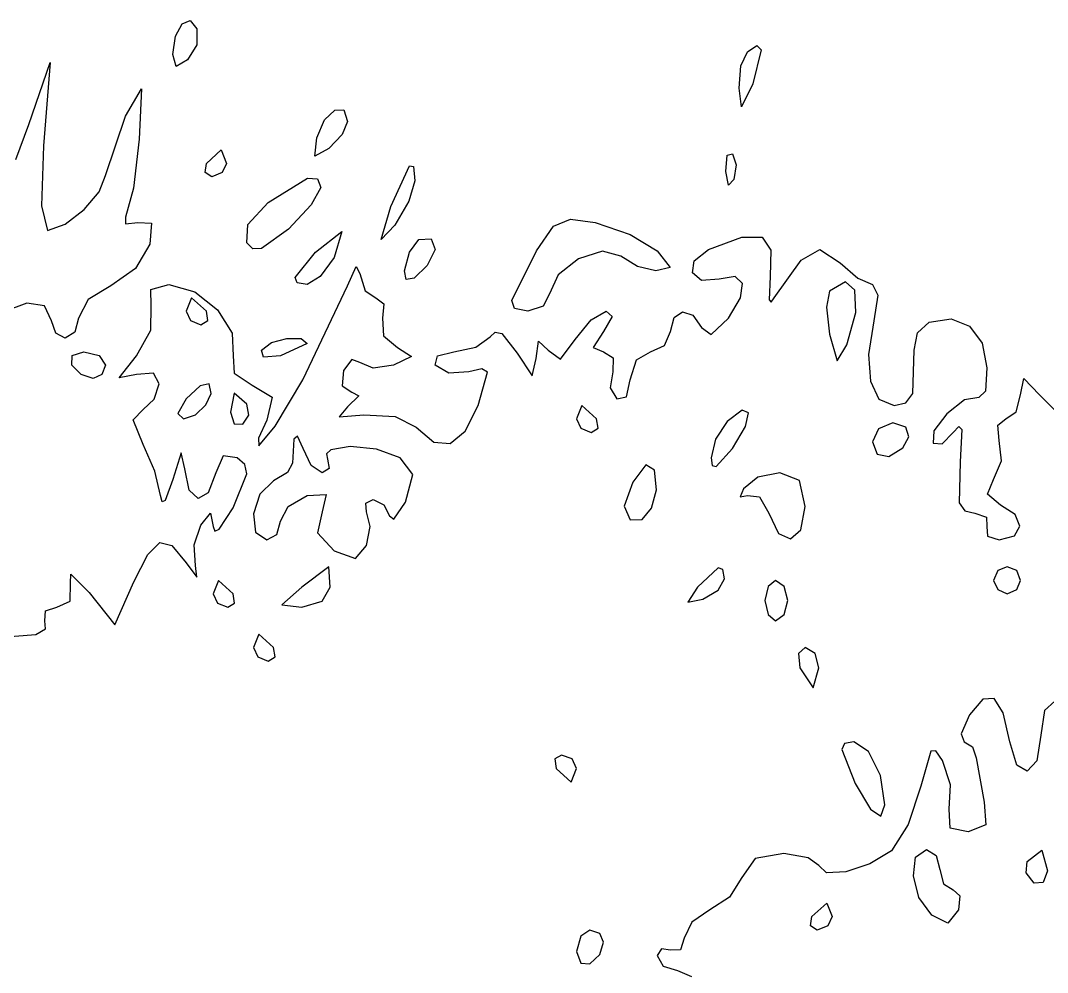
# Model space of a CAD drawing. Extents: x 0 to 282, y 0 to 282.
# Drawn here: x 181.57 to 208.49, y 39.81 to 64.78 of the extents above; entities that cross this region are included whole.
import ezdxf

# ---------------------------------------------------------------- set-up
doc = ezdxf.new("R2010")
doc.units = 0

msp = doc.modelspace()

# ---------------------------------------------------------------- linework, layer by layer
at = {"layer": 'Layer 1'}
for p, q in [((185.635367, 64.36457), (185.812307, 64.68593)), ((185.812307, 64.68593), (186.02232, 64.775778)), ((186.02232, 64.775778), (186.195953, 64.558046)), ((185.560953, 63.887768), (185.635367, 64.36457)), ((186.195953, 64.558046), (186.191543, 64.139122)), ((186.191543, 64.139122), (185.949008, 63.746657)), ((200.624558, 63.958324), (200.87481, 64.123689)), ((200.87481, 64.123689), (200.986155, 64.011241)), ((185.649148, 63.565858), (185.560953, 63.887768)), ((200.452579, 63.587907), (200.624558, 63.958324)), ((200.986155, 64.011241), (200.765669, 63.111657)), ((181.786329, 62.053267), (182.350774, 63.676047)), ((182.350774, 63.676047), (182.174385, 61.488827)), ((185.949009, 63.746657), (185.649148, 63.565858)), ((185.949008, 63.746657), (185.949009, 63.746657)), ((200.412891, 63.005823), (200.452579, 63.587907)), ((200.470218, 62.516343), (200.412891, 63.005823)), ((200.765669, 63.111656), (200.470218, 62.516343)), ((200.765669, 63.111657), (200.765669, 63.111656)), ((184.326335, 62.264937), (184.740849, 62.983719)), ((184.740849, 62.983719), (184.679113, 61.665214)), ((183.797168, 60.712717), (184.326335, 62.264937)), ((189.536874, 62.168526), (189.80752, 62.428147)), ((189.80752, 62.428147), (190.045094, 62.429801)), ((190.045094, 62.429801), (190.147069, 62.123878)), ((181.447335, 61.130533), (181.786329, 62.053267)), ((189.33568, 61.700544), (189.536874, 62.168526)), ((190.147069, 62.123878), (190.005958, 61.784329)), ((190.147069, 62.123878), (190.147069, 62.123878)), ((184.679113, 61.665214), (184.529182, 60.377573)), ((189.282763, 61.215475), (189.33568, 61.700544)), ((190.005958, 61.784329), (189.65318, 61.418322)), ((182.174385, 61.488827), (182.121468, 59.914557)), ((186.442902, 61.030265), (186.830958, 61.383043)), ((186.830958, 61.383043), (186.972069, 61.030265)), ((189.65318, 61.418322), (189.282763, 61.215475)), ((200.060102, 60.818598), (200.09538, 61.246342)), ((200.09538, 61.246342), (200.236491, 61.277209)), ((200.236491, 61.277209), (200.333505, 60.994987)), ((186.407624, 60.78773), (186.442902, 61.030265)), ((186.972069, 61.030265), (186.857416, 60.78773)), ((186.972069, 61.030265), (186.972069, 61.030265)), ((191.275929, 59.901372), (191.765408, 60.964117)), ((191.765408, 60.964117), (191.876202, 60.948131)), ((191.876202, 60.948131), (191.910929, 60.57165)), ((200.333505, 60.994987), (200.271769, 60.606931)), ((183.634559, 60.28332), (183.797168, 60.712717)), ((186.584013, 60.677487), (186.407624, 60.78773)), ((186.857416, 60.78773), (186.584013, 60.677487)), ((188.065597, 60.007205), (189.097471, 60.637796)), ((189.097471, 60.637796), (189.355438, 60.627323)), ((189.355438, 60.627323), (189.441427, 60.395261)), ((191.910929, 60.571653), (191.752179, 60.042486)), ((191.910929, 60.57165), (191.910929, 60.571653)), ((200.126248, 60.46141), (200.060102, 60.818598)), ((200.271769, 60.606931), (200.126248, 60.46141)), ((200.271769, 60.606931), (200.271769, 60.606931)), ((184.529182, 60.377573), (184.326335, 59.619104)), ((189.441429, 60.395263), (189.190075, 59.941062)), ((189.441427, 60.395261), (189.441429, 60.395263)), ((183.237131, 59.817543), (183.634559, 60.28332)), ((191.752179, 60.042486), (191.381762, 59.407483)), ((182.121468, 59.914557), (182.280218, 59.266327)), ((182.740484, 59.437755), (183.237131, 59.817543)), ((187.53202, 59.425125), (188.065597, 60.007205)), ((189.190075, 59.941062), (188.594762, 59.301653)), ((191.024575, 59.032657), (191.275929, 59.901372)), ((184.326335, 59.619104), (184.326335, 59.442715)), ((195.544639, 59.381025), (195.988918, 59.565131)), ((195.988918, 59.565131), (196.638249, 59.478037)), ((182.280218, 59.266327), (182.740484, 59.437755)), ((184.326335, 59.442715), (184.643835, 59.477993)), ((184.643835, 59.477993), (185.001023, 59.460354)), ((185.001023, 59.460354), (184.961335, 58.913548)), ((187.501152, 58.948875), (187.53202, 59.425125)), ((188.594762, 59.301653), (187.889206, 58.794535)), ((189.30039, 58.701927), (189.997127, 59.239913)), ((189.997127, 59.239913), (189.794279, 58.560816)), ((191.381762, 59.407483), (191.024575, 59.032657)), ((195.10036, 58.733898), (195.544639, 59.381025)), ((196.638249, 59.478037), (197.555473, 59.160537)), ((191.769838, 58.701927), (192.012373, 59.037065)), ((192.012373, 59.037065), (192.334283, 59.054705)), ((192.334283, 59.054705), (192.440116, 58.768072)), ((197.555473, 59.160537), (198.261029, 58.737203)), ((199.601597, 58.77244), (200.475273, 59.093798)), ((200.475273, 59.093798), (201.008299, 59.09435)), ((201.008299, 59.09435), (201.243669, 58.757557)), ((184.961335, 58.913548), (184.582098, 58.274138)), ((187.662106, 58.790677), (187.501152, 58.948875)), ((187.889206, 58.794535), (187.662106, 58.790677)), ((188.771223, 58.040468), (189.30039, 58.701927)), ((191.633136, 58.215203), (191.769838, 58.701927)), ((192.440116, 58.768072), (192.22845, 58.349149)), ((194.451029, 57.431927), (195.10036, 58.733898)), ((196.822908, 58.729488), (196.201689, 58.525538)), ((197.308528, 58.596094), (196.822908, 58.729488)), ((198.261029, 58.737205), (198.600578, 58.300642)), ((198.261029, 58.737203), (198.261029, 58.737205)), ((199.228973, 58.477539), (199.601597, 58.77244)), ((201.243669, 58.757557), (201.224377, 58.066884)), ((202.035766, 58.490217), (202.520836, 58.77244)), ((202.520836, 58.77244), (203.058826, 58.419661)), ((189.794279, 58.560816), (189.428272, 58.062517)), ((189.794279, 58.560816), (189.794279, 58.560816)), ((196.201689, 58.525538), (195.66646, 58.109922)), ((197.740682, 58.32269), (197.308528, 58.596094)), ((199.187081, 58.159488), (199.228973, 58.477539)), ((201.33021, 57.502439), (202.035766, 58.490217)), ((203.058826, 58.419661), (203.521847, 58.018376)), ((184.582098, 58.274138), (183.938275, 57.819938)), ((190.147149, 57.819935), (190.372045, 58.322644)), ((190.372045, 58.322644), (190.464649, 58.137435)), ((191.681643, 57.983142), (191.633136, 58.215203)), ((192.228449, 58.349149), (191.8889, 58.022278)), ((192.22845, 58.349149), (192.228449, 58.349149)), ((198.225751, 58.208038), (197.740682, 58.32269)), ((198.600578, 58.300642), (198.225751, 58.208038)), ((199.423002, 57.953885), (199.187081, 58.159488)), ((188.82414, 57.898254), (188.771223, 58.040468)), ((189.088723, 57.85526), (188.82414, 57.898254)), ((189.428272, 58.062517), (189.088723, 57.85526)), ((190.464649, 58.137435), (190.61017, 57.687644)), ((191.8889, 58.022278), (191.681643, 57.983142)), ((195.66646, 58.109922), (195.438808, 57.608316)), ((199.883819, 57.996328), (199.423002, 57.953885)), ((200.304396, 58.064677), (199.883819, 57.996328)), ((200.496771, 57.881673), (200.304396, 58.064677)), ((200.444406, 57.500231), (200.496771, 57.881673)), ((201.224377, 58.066884), (201.197918, 57.453932)), ((203.200885, 57.92008), (202.777, 57.679198)), ((203.442868, 57.701248), (203.200885, 57.92008)), ((203.521847, 58.018376), (203.905493, 57.855216)), ((183.938275, 57.819938), (183.342962, 57.462751)), ((184.987781, 57.718507), (185.455211, 57.855208)), ((184.9966, 57.290763), (184.987781, 57.718507)), ((185.455211, 57.855208), (186.141475, 57.662283)), ((186.141475, 57.662283), (186.738441, 57.18493)), ((188.969756, 55.350488), (190.147149, 57.819935)), ((190.61017, 57.687644), (190.887983, 57.502435)), ((195.438808, 57.608316), (195.275648, 57.286406)), ((202.777, 57.6792), (202.697625, 57.260276)), ((202.777, 57.679198), (202.777, 57.6792)), ((203.46657, 57.118613), (203.442868, 57.701248)), ((203.905493, 57.855216), (204.042194, 57.577404)), ((181.737822, 57.361327), (181.150777, 57.14084)), ((182.19919, 57.290771), (181.737822, 57.361327)), ((183.342962, 57.462751), (183.091608, 56.973271)), ((186.055111, 57.502778), (185.914, 57.15)), ((186.443167, 57.15), (186.055111, 57.502778)), ((190.887983, 57.502435), (191.09524, 57.343685)), ((191.09524, 57.343685), (191.064372, 56.973268)), ((194.517176, 57.22467), (194.451029, 57.431927)), ((200.130764, 56.973268), (200.444406, 57.500231)), ((201.197918, 57.453932), (201.24422, 57.387235)), ((201.24422, 57.387235), (201.33021, 57.502439)), ((204.042194, 57.577404), (203.940771, 56.902715)), ((182.386052, 56.902715), (182.19919, 57.290771)), ((184.987781, 56.651352), (184.9966, 57.290763)), ((185.914, 57.15), (186.028653, 56.907465)), ((185.914, 57.15), (185.914, 57.15)), ((186.478445, 56.907465), (186.443167, 57.15)), ((186.738441, 57.18493), (187.117125, 56.575286)), ((194.874363, 57.149705), (194.517176, 57.22467)), ((195.275648, 57.286406), (194.874363, 57.149705)), ((196.52802, 56.924761), (196.920484, 57.149657)), ((196.920484, 57.149657), (197.083644, 57.017365)), ((198.705872, 56.989253), (198.926909, 57.136428)), ((198.926909, 57.136428), (199.194249, 57.052092)), ((202.697625, 57.260276), (202.777, 56.55031)), ((203.235611, 56.268088), (203.46657, 57.118613)), ((182.496295, 56.580806), (182.386052, 56.902715)), ((183.091608, 56.973271), (182.994594, 56.602854)), ((186.028653, 56.907465), (186.302056, 56.797222)), ((186.302056, 56.797222), (186.478445, 56.907465)), ((191.064372, 56.973268), (191.086421, 56.505838)), ((196.109095, 56.408823), (196.52802, 56.924761)), ((197.083644, 57.017365), (196.849929, 56.62049)), ((198.613819, 56.62049), (198.705872, 56.989253)), ((199.194249, 57.052092), (199.425208, 56.726323)), ((199.672152, 56.545524), (200.130764, 56.973268)), ((203.940771, 56.902715), (203.800211, 56.019669)), ((205.087299, 56.589626), (205.387161, 56.867439)), ((205.387161, 56.867439), (205.966489, 56.952878)), ((205.966489, 56.952878), (206.449906, 56.757196)), ((182.73883, 56.444104), (182.496295, 56.580806)), ((182.994594, 56.602854), (182.73883, 56.444104)), ((184.608544, 55.985483), (184.987781, 56.651352)), ((187.117125, 56.575286), (187.148541, 55.985488)), ((193.886594, 56.479379), (194.016681, 56.60671)), ((194.016681, 56.60671), (194.186456, 56.571983)), ((194.186456, 56.571983), (194.59215, 56.056045)), ((196.849929, 56.62049), (196.585345, 56.197156)), ((198.455069, 56.250073), (198.613819, 56.62049)), ((199.425208, 56.726323), (199.672152, 56.545524)), ((202.777, 56.55031), (202.979847, 55.853574)), ((204.999105, 56.126605), (205.087299, 56.589626)), ((206.449906, 56.757196), (206.781189, 56.316773)), ((187.889184, 56.126648), (188.151012, 56.327842)), ((188.151012, 56.327842), (188.555055, 56.439738)), ((189.088629, 56.303037), (188.383073, 55.985537)), ((188.555055, 56.439738), (188.926025, 56.439187)), ((188.926025, 56.439187), (189.088634, 56.303037)), ((189.088634, 56.303037), (189.088629, 56.303037)), ((191.086421, 56.505838), (191.452428, 56.197156)), ((193.502948, 56.205976), (193.886594, 56.479379)), ((195.086039, 55.914934), (195.152185, 56.364726)), ((195.152185, 56.364726), (195.403539, 56.126601)), ((195.729859, 55.897295), (196.109095, 56.408823)), ((202.979847, 55.853574), (203.235611, 56.268088)), ((206.781189, 56.316773), (206.904111, 55.667989)), ((182.915014, 55.738592), (182.928243, 55.994356)), ((182.928243, 55.994356), (183.232514, 56.09137)), ((183.232514, 56.09137), (183.633799, 55.994356)), ((183.633799, 55.994356), (183.796959, 55.738592)), ((187.937691, 55.950259), (187.889184, 56.126648)), ((191.452428, 56.197156), (191.822845, 55.967851)), ((192.501941, 55.98108), (192.934093, 56.091323)), ((192.934093, 56.091323), (193.502948, 56.205976)), ((194.59215, 56.056045), (194.984616, 55.456322)), ((195.403539, 56.126601), (195.729859, 55.897295)), ((196.585345, 56.197156), (196.849929, 56.091323)), ((196.849929, 56.091323), (197.105693, 55.932573)), ((197.714235, 55.879656), (198.084652, 56.091323)), ((198.084652, 56.091323), (198.455069, 56.250073)), ((203.800211, 56.019669), (203.848167, 55.315215)), ((204.959417, 54.993306), (204.999105, 56.126605)), ((183.157549, 55.496057), (182.915014, 55.738592)), ((183.796959, 55.738592), (183.704355, 55.496057)), ((183.796959, 55.738592), (183.796959, 55.738592)), ((184.158752, 55.40781), (184.608544, 55.985483)), ((187.148541, 55.985488), (187.17059, 55.531287)), ((188.383073, 55.985537), (187.937691, 55.950259)), ((190.252984, 55.888476), (190.041316, 55.597434)), ((190.46465, 55.809101), (190.252984, 55.888476)), ((190.813019, 55.654761), (190.46465, 55.809101)), ((191.346595, 55.738545), (190.813019, 55.654761)), ((191.822845, 55.967851), (191.346595, 55.738545)), ((192.440204, 55.738545), (192.501941, 55.98108)), ((192.801802, 55.531288), (192.440204, 55.738545)), ((194.984616, 55.456322), (195.086039, 55.914934)), ((197.105693, 55.932573), (197.096874, 55.562156)), ((197.555485, 55.350489), (197.714235, 55.879656)), ((183.479459, 55.385814), (183.157549, 55.496057)), ((183.704355, 55.496057), (183.479459, 55.385814)), ((184.608544, 55.491594), (184.158752, 55.40781)), ((185.053927, 55.526872), (184.608544, 55.491594)), ((185.208267, 55.244649), (185.053927, 55.526872)), ((187.17059, 55.531287), (187.64243, 55.209376)), ((190.041316, 55.597434), (190.001629, 55.196149)), ((193.322149, 55.562156), (192.801802, 55.531288)), ((193.668313, 55.637671), (193.322149, 55.562156)), ((193.569094, 54.680211), (193.816039, 55.557745)), ((193.816039, 55.557745), (193.668313, 55.637671)), ((197.096874, 55.562156), (197.030728, 55.143232)), ((206.904111, 55.667989), (206.864423, 55.055038)), ((185.075976, 54.843365), (185.208267, 55.244649)), ((186.280007, 55.196549), (185.913999, 54.857)), ((186.513722, 55.245056), (186.280007, 55.196549)), ((186.572703, 54.99756), (186.513722, 55.245056)), ((187.64243, 55.209376), (188.167188, 54.896286)), ((188.247114, 54.138916), (188.969756, 55.350488)), ((190.001629, 55.196149), (190.252983, 55.032989)), ((197.458471, 54.905107), (197.555485, 55.350489)), ((203.848167, 55.315215), (204.074716, 54.848887)), ((207.78605, 54.962427), (207.874245, 55.385761)), ((207.874245, 55.385761), (208.279939, 54.962427)), ((186.429938, 54.69384), (186.572703, 54.99756)), ((187.170603, 55.006909), (187.077999, 54.5042)), ((187.501333, 54.715867), (187.170603, 55.006909)), ((190.438192, 54.931565), (190.14715, 54.644933)), ((190.252983, 55.032989), (190.438192, 54.931565)), ((197.030728, 55.143232), (197.202707, 54.8566)), ((204.775862, 54.752425), (204.959417, 54.993306)), ((206.864423, 55.055038), (206.692444, 54.891877)), ((207.671398, 54.512636), (207.78605, 54.962427)), ((208.279939, 54.962427), (208.667995, 54.578781)), ((184.784933, 54.574371), (185.075976, 54.843365)), ((185.914, 54.857), (185.693514, 54.473354)), ((185.913999, 54.857), (185.914, 54.857)), ((186.161496, 54.436422), (186.429938, 54.69384)), ((187.55425, 54.424825), (187.501333, 54.715867)), ((188.167188, 54.896286), (188.030486, 54.292153)), ((193.22624, 54.006625), (193.569094, 54.680211)), ((196.286111, 54.680578), (196.145, 54.3278)), ((196.674167, 54.3278), (196.286111, 54.680578)), ((197.202707, 54.8566), (197.458471, 54.905107)), ((204.074716, 54.848887), (204.469938, 54.680215)), ((204.469938, 54.680215), (204.775862, 54.752425)), ((206.316514, 54.828488), (205.854594, 54.464133)), ((206.692444, 54.891877), (206.316514, 54.828488)), ((184.52035, 54.300968), (184.784933, 54.574371)), ((185.693514, 54.473354), (185.843444, 54.327833)), ((185.843444, 54.327833), (186.161496, 54.436422)), ((187.077999, 54.5042), (187.078, 54.5042)), ((187.078, 54.5042), (187.170604, 54.199929)), ((187.3955, 54.1867), (187.55425, 54.424825)), ((190.14715, 54.644933), (189.922254, 54.38035)), ((189.922254, 54.38035), (190.570484, 54.433266)), ((190.570484, 54.433266), (191.390694, 54.393579)), ((191.390694, 54.393579), (191.946314, 54.115766)), ((200.490119, 54.553852), (200.096, 54.2573)), ((200.656035, 54.486604), (200.490119, 54.553852)), ((200.577211, 54.128315), (200.656035, 54.486604)), ((205.854594, 54.464133), (205.511737, 54.013789)), ((207.397994, 54.327427), (207.671398, 54.512636)), ((184.784933, 53.657148), (184.52035, 54.300968)), ((187.170604, 54.199929), (187.3955, 54.1867)), ((188.030486, 54.292153), (187.80559, 53.824723)), ((187.818819, 53.621875), (188.247114, 54.138916)), ((191.946314, 54.115766), (192.408234, 53.717788)), ((196.145, 54.3278), (196.259653, 54.085265)), ((196.145, 54.3278), (196.145, 54.3278)), ((196.709445, 54.085265), (196.674167, 54.3278)), ((200.096, 54.2573), (199.791729, 53.794279)), ((200.096, 54.2573), (200.096, 54.2573)), ((200.237111, 53.551744), (200.577211, 54.128315)), ((204.435167, 54.221989), (204.06475, 54.067649)), ((204.775819, 54.113951), (204.435167, 54.221989)), ((204.858501, 53.860392), (204.775819, 54.113951)), ((206.022161, 53.974649), (206.168784, 54.126234)), ((206.168784, 54.126234), (206.242647, 54.049615)), ((207.190737, 54.164267), (207.397994, 54.327427)), ((207.221605, 53.762982), (207.190737, 54.164267)), ((188.833017, 53.873566), (188.736002, 53.798601)), ((188.982947, 53.551656), (188.833017, 53.873566)), ((192.837081, 53.683613), (193.22624, 54.006625)), ((196.259653, 54.085265), (196.533056, 53.975022)), ((196.533056, 53.975022), (196.709445, 54.085265)), ((204.06475, 54.067649), (203.906, 53.7281)), ((204.703058, 53.567145), (204.858501, 53.860392)), ((205.511737, 54.013789), (205.492994, 53.692427)), ((205.731119, 53.674789), (206.022161, 53.974649)), ((206.242647, 54.049615), (206.19855, 53.198537)), ((185.093614, 52.960409), (184.784933, 53.657148)), ((187.80559, 53.824723), (187.818819, 53.621875)), ((188.736, 53.7986), (188.700722, 53.1636)), ((188.736002, 53.798601), (188.736, 53.7986)), ((190.21326, 53.604574), (189.702284, 53.513072)), ((190.90283, 53.537325), (190.21326, 53.604574)), ((192.408234, 53.717788), (192.837081, 53.683613)), ((199.791729, 53.794279), (199.672666, 53.304799)), ((203.906, 53.7281), (204.025063, 53.401781)), ((203.906, 53.7281), (203.906, 53.7281)), ((205.492994, 53.692427), (205.731119, 53.674789)), ((207.283342, 53.224993), (207.221605, 53.762982)), ((185.78594, 53.436659), (185.561044, 52.739922)), ((185.878544, 53.022144), (185.78594, 53.436659)), ((186.879552, 53.361694), (186.689933, 52.916311)), ((187.254378, 53.304367), (186.879552, 53.361694)), ((187.451162, 53.130182), (187.254378, 53.304367)), ((189.190204, 53.101864), (188.982947, 53.551656)), ((189.702284, 53.513072), (189.591283, 53.409856)), ((189.591283, 53.409856), (189.617947, 53.269434)), ((191.522947, 53.304712), (190.90283, 53.537325)), ((191.858086, 52.868147), (191.522947, 53.304712)), ((199.672666, 53.304799), (199.70629, 53.105259)), ((199.809367, 53.084313), (200.237111, 53.551744)), ((204.025063, 53.401781), (204.329334, 53.340044)), ((204.329334, 53.340044), (204.703058, 53.567145)), ((187.505733, 52.889851), (187.451162, 53.130182)), ((188.700722, 53.1636), (188.57284, 52.921065)), ((189.476836, 52.916656), (189.190204, 53.101864)), ((189.617947, 53.269434), (189.666454, 53.026899)), ((197.961139, 53.119594), (197.625999, 52.669802)), ((198.190444, 52.987302), (197.961139, 53.119594)), ((199.70629, 53.105259), (199.809367, 53.084313)), ((206.19855, 53.198537), (206.180911, 52.131384)), ((207.080494, 52.739922), (207.283342, 53.224993)), ((185.243544, 52.316588), (185.093614, 52.960409)), ((185.995402, 52.454944), (185.878544, 53.022144)), ((186.689933, 52.916311), (186.493701, 52.392105)), ((187.148545, 51.999087), (187.505733, 52.889851)), ((188.57284, 52.921065), (188.206833, 52.704989)), ((189.666454, 53.026899), (189.476836, 52.916656)), ((191.664058, 52.140542), (191.858086, 52.868147)), ((198.240054, 52.465851), (198.190444, 52.987302)), ((200.902647, 52.797671), (200.519, 52.4934)), ((201.471501, 52.916734), (200.902647, 52.797671)), ((201.991848, 52.713887), (201.471501, 52.916734)), ((185.561044, 52.739922), (185.362607, 52.184297)), ((188.206833, 52.704989), (187.846889, 52.358275)), ((197.626, 52.6698), (197.392285, 52.043619)), ((197.625999, 52.669802), (197.626, 52.6698)), ((200.519, 52.4934), (200.439625, 52.286143)), ((200.519, 52.4934), (200.519, 52.4934)), ((202.141779, 52.034789), (201.991848, 52.713887)), ((206.917335, 52.351867), (207.080494, 52.739922)), ((185.288193, 52.154531), (185.243544, 52.316588)), ((186.231322, 52.241623), (185.995402, 52.454944)), ((186.493701, 52.392105), (186.231322, 52.241623)), ((187.846889, 52.358275), (187.682076, 51.836275)), ((188.590479, 52.034714), (189.088778, 52.316936)), ((189.088778, 52.316936), (189.587077, 52.343394)), ((189.587077, 52.343394), (189.476834, 51.893602)), ((198.11107, 51.990703), (198.240054, 52.465851)), ((200.439625, 52.286143), (200.624833, 52.317011)), ((200.624833, 52.317011), (200.946743, 52.286143)), ((200.946743, 52.286143), (201.189278, 51.8584)), ((207.256883, 52.069644), (206.917335, 52.351867)), ((185.362607, 52.184297), (185.288193, 52.154531)), ((186.778129, 51.434643), (187.148545, 51.999087)), ((188.383222, 51.646658), (188.590479, 52.034714)), ((190.623362, 52.118494), (190.81739, 52.211098)), ((190.641001, 51.893598), (190.623362, 52.118494)), ((190.81739, 52.211098), (191.095203, 52.078806)), ((191.095203, 52.078806), (191.240724, 51.787764)), ((191.359787, 51.69957), (191.664058, 52.140542)), ((197.392285, 52.043619), (197.555444, 51.682022)), ((197.863023, 51.687534), (198.11107, 51.990703)), ((202.027677, 51.421837), (202.141779, 52.034789)), ((206.180911, 52.131384), (206.327534, 51.918612)), ((207.648247, 51.822148), (207.256883, 52.069644)), ((186.301878, 51.540476), (186.553233, 51.853567)), ((186.553233, 51.853567), (186.619378, 51.505198)), ((187.682076, 51.836275), (187.735544, 51.360577)), ((189.476834, 51.893602), (189.357771, 51.342386)), ((190.733605, 51.505542), (190.641001, 51.893598)), ((191.240724, 51.787764), (191.359787, 51.69957)), ((197.555444, 51.682022), (197.863023, 51.687534)), ((201.189278, 51.8584), (201.442286, 51.320414)), ((206.327534, 51.918612), (206.586606, 51.857977)), ((206.586606, 51.857977), (206.890877, 51.747734)), ((206.890877, 51.747734), (206.904106, 51.505199)), ((207.768412, 51.518429), (207.648247, 51.822148)), ((186.12549, 51.024542), (186.301878, 51.540476)), ((186.619378, 51.505198), (186.662373, 51.383931)), ((186.662373, 51.383931), (186.778129, 51.434643)), ((188.286208, 51.29388), (188.383222, 51.646658)), ((190.641001, 51.011653), (190.733605, 51.505542)), ((201.758133, 51.179303), (202.027677, 51.421837)), ((206.904106, 51.505199), (206.917335, 51.249435)), ((207.623993, 51.261011), (207.768412, 51.518429)), ((187.735544, 51.360577), (188.030444, 51.152769)), ((188.030444, 51.152769), (188.286208, 51.29388)), ((189.357771, 51.342386), (189.794334, 50.870542)), ((201.442286, 51.320414), (201.758133, 51.179303)), ((206.917335, 51.249435), (207.221606, 51.152421)), ((207.221606, 51.152421), (207.623993, 51.261011)), ((184.911717, 50.775944), (185.225909, 51.086279)), ((185.225909, 51.086279), (185.5401, 51.006353)), ((185.5401, 51.006353), (185.913822, 50.552702)), ((186.160767, 50.482146), (186.12549, 51.024542)), ((190.349959, 50.663285), (190.641001, 51.011653)), ((184.537992, 50.058813), (184.911717, 50.775944)), ((189.794334, 50.870542), (190.349959, 50.663285)), ((185.913822, 50.552702), (186.196045, 50.173466)), ((186.196045, 50.173466), (186.160767, 50.482146)), ((189.653556, 50.447267), (188.948, 49.9181)), ((189.688834, 49.9181), (189.653556, 50.447267)), ((199.857986, 50.420809), (199.32, 49.9181)), ((199.984766, 50.374507), (199.857986, 50.420809)), ((200.025556, 50.129767), (199.984766, 50.374507)), ((207.191243, 50.350264), (207.081, 50.0945)), ((207.433778, 50.447278), (207.191243, 50.350264)), ((207.689542, 50.350264), (207.433778, 50.447278)), ((207.786556, 50.0945), (207.689542, 50.350264)), ((182.879936, 50.023535), (182.888756, 50.25725)), ((182.888756, 50.25725), (183.373825, 49.77659)), ((186.761111, 50.094478), (186.62, 49.7417)), ((187.149167, 49.7417), (186.761111, 50.094478)), ((199.862396, 49.838725), (200.025556, 50.129767)), ((201.365222, 50.094467), (201.171194, 49.935717)), ((201.590118, 49.935717), (201.365222, 50.094467)), ((207.081, 50.0945), (207.191243, 49.851965)), ((207.081, 50.0945), (207.081, 50.0945)), ((207.689542, 49.851965), (207.786556, 50.0945)), ((182.875527, 49.547285), (182.879936, 50.023535)), ((184.044103, 48.929923), (184.537992, 50.058813)), ((188.948, 49.9181), (188.418833, 49.455079)), ((188.948, 49.9181), (188.948, 49.9181)), ((189.477167, 49.547683), (189.688834, 49.9181)), ((199.32, 49.9181), (199.059826, 49.521225)), ((199.32, 49.9181), (199.32, 49.9181)), ((199.461111, 49.6006), (199.862396, 49.838725)), ((201.171194, 49.935717), (201.083, 49.5653)), ((201.682722, 49.5653), (201.590118, 49.935717)), ((207.191243, 49.851965), (207.433778, 49.741722)), ((207.433778, 49.741722), (207.689542, 49.851965)), ((182.527158, 49.388535), (182.875527, 49.547285)), ((183.373825, 49.77659), (184.044103, 48.929923)), ((186.62, 49.7417), (186.734653, 49.499165)), ((186.62, 49.7417), (186.62, 49.7417)), ((187.184445, 49.499165), (187.149167, 49.7417)), ((188.948, 49.388933), (189.477167, 49.547683)), ((199.059826, 49.521225), (199.461111, 49.6006)), ((201.083, 49.5653), (201.171194, 49.194883)), ((201.083, 49.5653), (201.083, 49.5653)), ((201.590118, 49.194883), (201.682722, 49.5653)), ((182.209658, 49.035757), (182.222888, 49.291521)), ((182.222888, 49.291521), (182.527158, 49.388535)), ((186.734653, 49.499165), (187.008056, 49.388922)), ((187.008056, 49.388922), (187.184445, 49.499165)), ((188.418833, 49.455079), (188.948, 49.388933)), ((182.226192, 48.825193), (182.209658, 49.035757)), ((201.171194, 49.194883), (201.365222, 49.036133)), ((201.365222, 49.036133), (201.590118, 49.194883)), ((181.97153, 48.67416), (182.226192, 48.825193)), ((180.727988, 48.577146), (181.97153, 48.67416)), ((187.819111, 48.683378), (187.678, 48.3306)), ((188.207167, 48.3306), (187.819111, 48.683378)), ((187.678, 48.3306), (187.792653, 48.088065)), ((187.678, 48.3306), (187.678, 48.3306)), ((188.242445, 48.088065), (188.207167, 48.3306)), ((202.142111, 48.330567), (201.965722, 48.171817)), ((202.397875, 48.171817), (202.142111, 48.330567)), ((187.792653, 48.088065), (188.066056, 47.977822)), ((188.066056, 47.977822), (188.242445, 48.088065)), ((201.965722, 48.171817), (202.001, 47.8014)), ((202.494889, 47.8014), (202.397875, 48.171817)), ((202.001, 47.8014), (202.353778, 47.272233)), ((202.001, 47.8014), (202.001, 47.8014)), ((202.353778, 47.272233), (202.494889, 47.8014)), ((206.794415, 46.976955), (206.445498, 46.566298)), ((207.093724, 46.994043), (206.794415, 46.976955)), ((207.333502, 46.620869), (207.093724, 46.994043)), ((208.681224, 46.927894), (208.417192, 46.684257)), ((207.503828, 45.860742), (207.333502, 46.620869)), ((208.417192, 46.684257), (208.315217, 46.037131)), ((206.445498, 46.566298), (206.229422, 46.067999)), ((206.229422, 46.067999), (206.304387, 45.860742)), ((208.315217, 46.037131), (208.208281, 45.359686)), ((203.174148, 45.81922), (203.098631, 45.658265)), ((203.411722, 45.861112), (203.174148, 45.81922)), ((203.804188, 45.605348), (203.411722, 45.861112)), ((206.304387, 45.860742), (206.529283, 45.72845)), ((207.690139, 45.24834), (207.503828, 45.860742)), ((195.756111, 45.508378), (195.579722, 45.411364)), ((196.029514, 45.411364), (195.756111, 45.508378)), ((203.098631, 45.658265), (203.447, 44.767502)), ((204.117278, 44.979167), (203.804188, 45.605348)), ((205.431261, 45.613794), (205.175497, 44.696571)), ((205.562451, 45.619306), (205.431261, 45.613794)), ((205.739942, 45.366849), (205.562451, 45.619306)), ((206.529283, 45.72845), (206.621887, 45.437408)), ((195.579722, 45.411364), (195.615, 45.1556)), ((196.144167, 45.1556), (196.029514, 45.411364)), ((205.947199, 44.731849), (205.739942, 45.366849)), ((206.621887, 45.437408), (206.833554, 44.273238)), ((207.962439, 45.089039), (207.690139, 45.24834)), ((208.208281, 45.359686), (207.962439, 45.089039)), ((195.615, 45.1556), (196.003056, 44.802822)), ((195.615, 45.1556), (195.615, 45.1556)), ((196.003056, 44.802822), (196.144167, 45.1556)), ((204.230828, 44.206914), (204.117278, 44.979167)), ((203.447, 44.767502), (203.447, 44.7675)), ((203.447, 44.7675), (203.849388, 44.09116)), ((205.175497, 44.696571), (204.840358, 43.691154)), ((205.916331, 44.096849), (205.947199, 44.731849)), ((204.126098, 43.907605), (204.230828, 44.206914)), ((206.833554, 44.273238), (206.873241, 43.686744)), ((203.849388, 44.09116), (204.126098, 43.907605)), ((205.938379, 43.59855), (205.916331, 44.096849)), ((204.840358, 43.691154), (204.399385, 43.003241)), ((206.873241, 43.686744), (206.41022, 43.497126)), ((206.41022, 43.497126), (205.938379, 43.59855)), ((201.577162, 42.932685), (200.831919, 42.800393)), ((202.220982, 42.813622), (201.577162, 42.932685)), ((202.494385, 42.615185), (202.220982, 42.813622)), ((204.399385, 43.003241), (203.833838, 42.659834)), ((204.976532, 42.346255), (205.035512, 42.832978)), ((205.035512, 42.832978), (205.316081, 43.038581)), ((205.316081, 43.038581), (205.571845, 42.879831)), ((205.571845, 42.879831), (205.668859, 42.509414)), ((207.961912, 42.721083), (208.345558, 43.020945)), ((208.345558, 43.020945), (208.491079, 42.474138)), ((200.831919, 42.800393), (200.483552, 42.297685)), ((202.702744, 42.422811), (202.494385, 42.615185)), ((203.833838, 42.659834), (203.20876, 42.452026)), ((207.931044, 42.425632), (207.961912, 42.721083)), ((200.483552, 42.297685), (200.152823, 41.781747)), ((203.20876, 42.452026), (202.702744, 42.422811)), ((205.122604, 41.773543), (204.976532, 42.346255)), ((205.668859, 42.509416), (205.765873, 42.138999)), ((205.668859, 42.509414), (205.668859, 42.509416)), ((208.138301, 42.156638), (207.931044, 42.425632)), ((208.491079, 42.474138), (208.380836, 42.169867)), ((208.491079, 42.474138), (208.491079, 42.474138)), ((205.765873, 42.138999), (206.021637, 41.980249)), ((208.380836, 42.169867), (208.138301, 42.156638)), ((200.152823, 41.781747), (199.636885, 41.451018)), ((205.457192, 41.309971), (205.122604, 41.773543)), ((206.021637, 41.980249), (206.198026, 41.821499)), ((206.198026, 41.821499), (206.162748, 41.451082)), ((202.317462, 41.274693), (202.705518, 41.627471)), ((202.705518, 41.627471), (202.846629, 41.274693)), ((199.636885, 41.451018), (199.169454, 41.133518)), ((202.282184, 41.032158), (202.317462, 41.274693)), ((202.846629, 41.274693), (202.731976, 41.032158)), ((202.846629, 41.274693), (202.846629, 41.274693)), ((205.876116, 41.102714), (205.457192, 41.309971)), ((206.162748, 41.451082), (205.876116, 41.102714)), ((196.497778, 40.922245), (196.255243, 40.759085)), ((196.753542, 40.829641), (196.497778, 40.922245)), ((199.169454, 41.133518), (198.966607, 40.710184)), ((202.458573, 40.921915), (202.282184, 41.032158)), ((202.731976, 41.032158), (202.458573, 40.921915)), ((196.255243, 40.759085), (196.145, 40.3578)), ((196.850556, 40.604745), (196.753542, 40.829641)), ((198.966607, 40.710184), (198.869593, 40.405913)), ((196.753542, 40.282835), (196.850556, 40.604745)), ((198.371294, 40.427962), (198.261051, 40.251573)), ((198.613829, 40.392684), (198.371294, 40.427962)), ((198.869593, 40.405913), (198.613829, 40.392684)), ((196.145, 40.3578), (196.255243, 40.053529)), ((196.145, 40.3578), (196.145, 40.3578)), ((196.497778, 40.0403), (196.753542, 40.282835)), ((198.261051, 40.251573), (198.419801, 39.97817)), ((196.255243, 40.053529), (196.497778, 40.0403)), ((198.419801, 39.97817), (198.790218, 39.863517)), ((198.790218, 39.863517), (199.160635, 39.704767))]:
    msp.add_line(p, q, dxfattribs=at)

doc.saveas('drawing.dxf')
